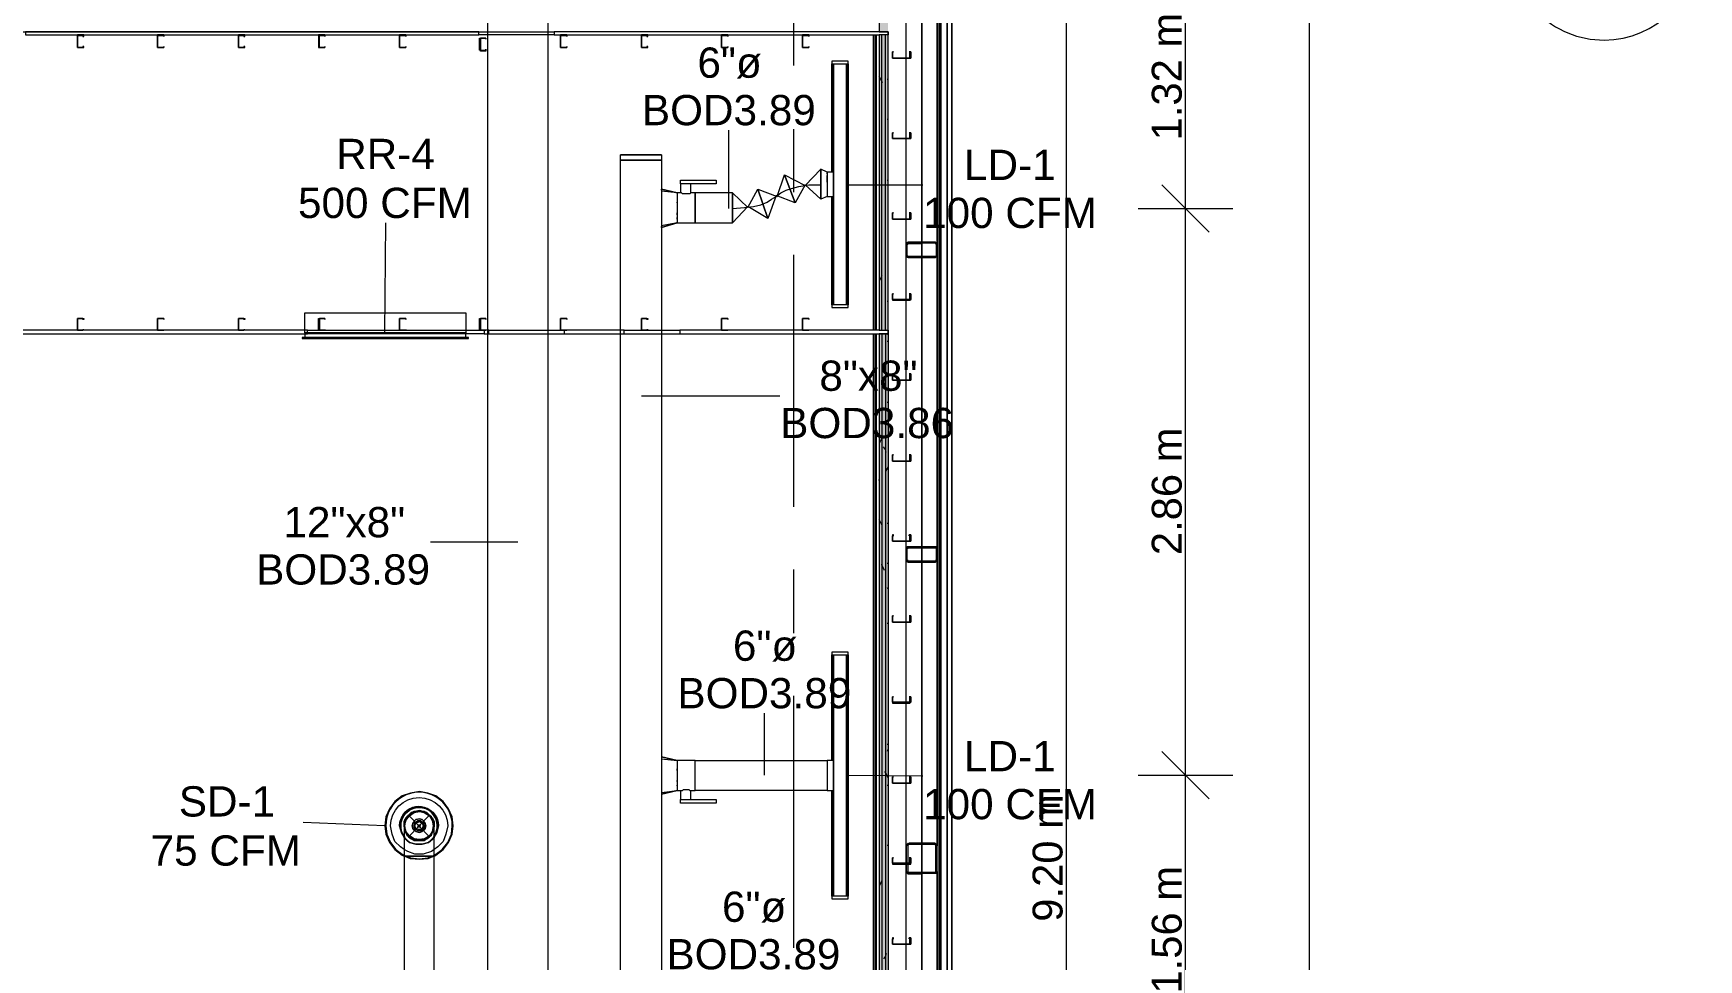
# Model space of a CAD drawing. Header units: metres. Extents: x 98 to 337, y -7 to 53.
# Drawn here: x 154.69 to 163.08, y 20.74 to 25.41 of the extents above; entities that cross this region are included whole.
import ezdxf

# ---------------------------------------------------------------- set-up
doc = ezdxf.new("R2010")
doc.units = ezdxf.units.M
doc.layers.add('HVAC - Ductos', color=5, linetype='Continuous', lineweight=0)
doc.layers.add('PDF_Text', color=7, linetype='Continuous', lineweight=0)
doc.layers.add('PDF_Geometry', color=7, linetype='Continuous', lineweight=0, true_color=0xaaaaaa)
doc.layers.add('PDF_Solid Fills', color=7, linetype='Continuous', lineweight=0, true_color=0xffffff)
doc.styles.add('PDF Helvetica', font='')
doc.styles.get('PDF Helvetica').set_extended_font_data('Helvetica')

msp = doc.modelspace()

# ---------------------------------------------------------------- hatches: boundary and pattern name
at = {"layer": 'PDF_Solid Fills', "lineweight": 0, "transparency": 33554559}
h = msp.add_hatch(color=256, dxfattribs=at)
h.paths.add_polyline_path([(158.9801, 37.1027), (158.9939, 37.1027), (158.9939, 49.3129), (158.9801, 49.3129)])
h.paths.add_polyline_path([(158.9801, 25.4148), (158.9939, 25.4148), (158.9939, 35.5724), (158.9801, 35.5724)])
h.paths.add_polyline_path([(158.9801, 23.912), (158.9939, 23.912), (158.9939, 25.401), (158.9801, 25.401)])
h.paths.add_polyline_path([(158.9939, 23.8937), (158.9801, 23.8937), (158.9801, 11.5689), (158.9939, 11.5689)])
h.paths.add_polyline_path([(158.9801, 35.5861), (158.9939, 35.5861), (158.9939, 37.089), (158.9801, 37.089)])
h = msp.add_hatch(color=256, dxfattribs=at)
h.paths.add_polyline_path([(158.9618, 37.1027), (158.9618, 49.2808), (158.9481, 49.2808), (158.9481, 37.1027)])
h.paths.add_polyline_path([(158.9618, 23.8937), (158.9481, 23.8937), (158.9481, 11.601), (158.9618, 11.601)])
h.paths.add_polyline_path([(158.9618, 25.401), (158.9481, 25.401), (158.9481, 23.912), (158.9618, 23.912)])
h.paths.add_polyline_path([(158.9618, 35.5724), (158.9481, 35.5724), (158.9481, 25.4148), (158.9618, 25.4148)])
h.paths.add_polyline_path([(158.9618, 37.089), (158.9481, 37.089), (158.9481, 35.5861), (158.9618, 35.5861)])
h = msp.add_hatch(color=256, dxfattribs=at)
h.paths.add_polyline_path([(158.9618, 37.1027), (158.9801, 37.1027), (158.9801, 49.2946), (158.9618, 49.2946)])
h.paths.add_polyline_path([(158.9618, 25.4148), (158.9801, 25.4148), (158.9801, 35.5724), (158.9618, 35.5724)])
h.paths.add_polyline_path([(158.9618, 23.912), (158.9801, 23.912), (158.9801, 25.401), (158.9618, 25.401)])
h.paths.add_polyline_path([(158.9801, 23.8937), (158.9618, 23.8937), (158.9618, 11.5827), (158.9801, 11.5827)])
h.paths.add_polyline_path([(158.9618, 35.5861), (158.9801, 35.5861), (158.9801, 37.089), (158.9618, 37.089)])
h = msp.add_hatch(color=256, dxfattribs=at)
h.paths.add_polyline_path([(159.0947, 24.2831), (159.2322, 24.2785), (159.2322, 24.2831)])
h.paths.add_polyline_path([(159.0901, 24.2877), (159.0947, 24.2831), (159.0947, 24.2877)])
h.paths.add_polyline_path([(159.2367, 24.2877), (159.2322, 24.2877), (159.2367, 24.2831)])
h.paths.add_polyline_path([(159.0855, 24.2877), (159.0901, 24.3472), (159.0947, 24.3518), (159.2322, 24.3518), (159.2367, 24.3472), (159.2367, 24.2877), (159.2413, 24.3518), (159.2367, 24.3564), (159.0901, 24.3564), (159.0855, 24.3518)])
h = msp.add_hatch(color=256, dxfattribs=at)
h.paths.add_polyline_path([(159.0947, 22.7482), (159.2322, 22.7437), (159.2322, 22.7482)])
h.paths.add_polyline_path([(159.0901, 22.7528), (159.0947, 22.7482), (159.0947, 22.7528)])
h.paths.add_polyline_path([(159.0901, 22.8124), (159.0855, 22.8124), (159.0855, 22.7528)])
h.paths.add_polyline_path([(159.0901, 22.8215), (159.2413, 22.8169), (159.2413, 22.8215)])
h.paths.add_polyline_path([(159.2413, 22.8124), (159.2367, 22.8124), (159.2367, 22.7528)])
h.paths.add_polyline_path([(159.2367, 22.7528), (159.2322, 22.7528), (159.2367, 22.7482)])
msp.add_hatch(color=256, dxfattribs=at).paths.add_polyline_path([(159.0947, 21.2225), (159.0855, 21.2225), (159.0855, 21.1859), (159.0901, 21.1859), (159.0901, 21.1767), (159.2367, 21.1813), (159.2413, 21.3233), (159.2367, 21.3279), (159.0901, 21.3279), (159.0855, 21.3188), (159.0901, 21.3142), (159.0901, 21.2271), (159.0947, 21.3233), (159.2322, 21.3233), (159.2322, 21.1813), (159.0947, 21.1813)])

# ---------------------------------------------------------------- linework, layer by layer
at = {"layer": 'HVAC - Ductos', "lineweight": 0}
for points in [[(157.2803, 28.2921), (157.2803, 19.0325), (156.978, 19.0325), (156.978, 28.2921)], [(158.7923, 25.2682), (158.7098, 25.2682), (158.7098, 25.2544), (158.7923, 25.2544)], [(158.719, 24.0403), (158.719, 25.2544), (158.719, 24.0403), (158.719, 25.2544), (158.7831, 25.2544), (158.7831, 24.0403)], [(157.6469, 20.6452), (157.6469, 24.7688), (157.8531, 24.7688), (157.8531, 20.6452)], [(158.128, 24.668), (158.128, 24.6496), (157.9493, 24.6496), (157.9493, 24.668)], [(158.2104, 24.6038), (158.2104, 24.5992), (158.2104, 24.5947), (158.2104, 24.5809), (158.2104, 24.5672), (158.2104, 24.5489), (158.2104, 24.5259), (158.2104, 24.5076), (158.2104, 24.4893), (158.2104, 24.4709), (158.2104, 24.4618), (158.2104, 24.4527), (158.2104, 24.4618), (158.2104, 24.4709), (158.2104, 24.4893), (158.2104, 24.5076), (158.2104, 24.5259), (158.2104, 24.5489), (158.2104, 24.5672), (158.2104, 24.5809), (158.2104, 24.5947), (158.2104, 24.5992)], [(157.9309, 24.5534), (157.9309, 24.558)], [(157.9309, 24.4939), (157.9309, 24.4985), (157.9309, 24.503), (157.9309, 24.4985)], [(157.9309, 24.4709), (157.9309, 24.4801)], [(158.7923, 24.0265), (158.7923, 24.0403), (158.7098, 24.0403), (158.7098, 24.0265)], [(158.7923, 22.2901), (158.7098, 22.2901), (158.7098, 22.2763), (158.7923, 22.2763)], [(158.719, 21.0622), (158.719, 22.2763), (158.719, 21.0622), (158.719, 22.2763), (158.7831, 22.2763), (158.7831, 21.0622)], [(157.9309, 21.6945), (157.9309, 21.699), (157.9309, 21.7036), (157.9309, 21.699)], [(157.9309, 21.6395), (157.9309, 21.6441)], [(157.9309, 21.6165), (157.9309, 21.6211)], [(156.5564, 21.415), (156.5564, 21.4379), (156.5656, 21.4562), (156.5793, 21.47), (156.593, 21.4837), (156.6114, 21.4882), (156.6343, 21.4928), (156.6527, 21.4882), (156.671, 21.4837), (156.6847, 21.47), (156.6985, 21.4562), (156.7076, 21.4379), (156.7076, 21.415), (156.7076, 21.4104), (156.7076, 21.415), (156.7076, 21.4379), (156.6985, 21.4562), (156.6847, 21.47), (156.671, 21.4837), (156.6527, 21.4882), (156.6343, 21.4928), (156.6114, 21.4882), (156.593, 21.4837), (156.5793, 21.47), (156.5656, 21.4562), (156.5564, 21.4379), (156.5564, 21.415), (156.5564, 21.4104)], [(156.7031, 21.3966), (156.6939, 21.3783), (156.6847, 21.3646), (156.671, 21.3508), (156.6527, 21.3462), (156.6343, 21.3416), (156.6114, 21.3462), (156.593, 21.3508), (156.5793, 21.3646), (156.5702, 21.3783), (156.561, 21.3966), (156.5564, 21.415), (156.561, 21.4333), (156.5702, 21.4516), (156.5793, 21.47), (156.593, 21.4791), (156.6114, 21.4882), (156.6343, 21.4882), (156.6527, 21.4882), (156.671, 21.4791), (156.6847, 21.47), (156.6939, 21.4516), (156.7031, 21.4333), (156.7076, 21.415)], [(156.6939, 21.4608), (156.6572, 21.4882), (156.6068, 21.4882), (156.5702, 21.4608), (156.5564, 21.415), (156.5702, 21.3692), (156.6068, 21.3416), (156.6572, 21.3416), (156.6939, 21.3692), (156.7076, 21.415)], [(156.6985, 21.3874), (156.6847, 21.3646), (156.6572, 21.3508), (156.6343, 21.3462), (156.6068, 21.3508), (156.5839, 21.3646), (156.5656, 21.3874), (156.561, 21.415), (156.5656, 21.4424), (156.5839, 21.4654), (156.6068, 21.4837), (156.6343, 21.4882), (156.6572, 21.4837), (156.6847, 21.4654), (156.6985, 21.4424), (156.7031, 21.415)], [(156.5335, 21.415), (156.5427, 21.3829), (156.5564, 21.36), (156.5427, 21.3829)], [(156.6022, 21.4333), (156.5976, 21.415), (156.6022, 21.4333), (156.616, 21.447), (156.6343, 21.4516), (156.6481, 21.447), (156.6618, 21.4333), (156.6664, 21.415), (156.6618, 21.4333), (156.6481, 21.447), (156.6343, 21.4516), (156.616, 21.447)], [(156.6618, 21.4012), (156.6664, 21.415), (156.6618, 21.3966), (156.6481, 21.3874), (156.6343, 21.3829), (156.616, 21.3874), (156.6022, 21.3966), (156.5976, 21.415), (156.6022, 21.4012), (156.616, 21.3874), (156.6343, 21.3829), (156.6481, 21.3874)], [(156.6114, 21.4287), (156.6068, 21.415), (156.6114, 21.4333), (156.6251, 21.4424), (156.6389, 21.4424), (156.6527, 21.4333), (156.6572, 21.415), (156.6527, 21.4287), (156.6389, 21.4379), (156.6251, 21.4379)], [(156.6527, 21.4012), (156.6572, 21.415), (156.6527, 21.4012), (156.6389, 21.392), (156.6251, 21.392), (156.6114, 21.4012), (156.6068, 21.415), (156.6114, 21.4012), (156.6251, 21.392), (156.6389, 21.392)], [(156.6481, 21.4012), (156.6343, 21.3966), (156.616, 21.4012), (156.6114, 21.415), (156.616, 21.4287), (156.6343, 21.4379), (156.6481, 21.4287), (156.6527, 21.415)], [(156.6297, 21.4196), (156.6251, 21.415), (156.6297, 21.4196), (156.6343, 21.4196), (156.6389, 21.415), (156.6343, 21.4196)], [(156.6343, 21.4104), (156.6389, 21.415), (156.6343, 21.4104), (156.6297, 21.4104), (156.6251, 21.415), (156.6297, 21.4104)], [(156.561, 21.3554), (156.5839, 21.3325), (156.616, 21.3233), (156.6481, 21.3233), (156.6801, 21.3325), (156.7031, 21.3554), (156.7076, 21.3646), (156.7031, 21.3554), (156.6801, 21.3325), (156.6481, 21.3233), (156.616, 21.3233), (156.5839, 21.3325), (156.561, 21.3554), (156.5564, 21.3646)], [(156.7076, 21.3554), (156.6801, 21.3325), (156.6481, 21.3233), (156.616, 21.3233), (156.5839, 21.3325), (156.5564, 21.3554), (156.5564, 21.36), (156.5564, 21.3554), (156.5839, 21.3325), (156.616, 21.3233), (156.6481, 21.3233), (156.6801, 21.3325), (156.7076, 21.3554), (156.7076, 21.36)], [(158.7923, 21.0484), (158.7923, 21.0622), (158.7098, 21.0622), (158.7098, 21.0484)]]:
    msp.add_lwpolyline(points, close=True, dxfattribs=at)
for points in [[(158.7098, 25.2544), (158.7098, 24.7092), (158.7098, 25.2544), (158.7282, 25.2544), (158.7328, 25.2544), (158.7373, 25.2544)], [(158.7236, 25.2544), (158.7282, 25.2544), (158.7328, 25.2544)], [(158.7602, 25.2544), (158.7694, 25.2544), (158.7877, 25.2544), (158.7923, 25.2544), (158.7923, 24.0403), (158.7877, 24.0403), (158.7694, 24.0403), (158.7602, 24.0403)], [(158.7648, 25.2544), (158.7694, 25.2544), (158.774, 25.2544)], [(158.7877, 24.0403), (158.7877, 25.2544)], [(157.8531, 24.7962), (157.8531, 24.7688), (157.6469, 24.7688), (157.6469, 24.7962)], [(157.6469, 24.7962), (157.8531, 24.7962), (157.6469, 24.7962)], [(158.4349, 24.5855), (158.4716, 24.6954), (158.5265, 24.5534), (158.4303, 24.5901), (158.3891, 24.4755), (158.3387, 24.6221), (158.4349, 24.5855), (158.4303, 24.5901)], [(158.719, 24.7092), (158.6869, 24.7092), (158.6548, 24.723), (158.6548, 24.5717), (158.577, 24.6451), (158.5265, 24.5534), (158.4716, 24.6954), (158.577, 24.6405), (158.577, 24.6451)], [(158.6869, 24.5855), (158.6548, 24.5717), (158.6548, 24.5763), (158.6548, 24.5947), (158.6548, 24.6176), (158.6548, 24.6451), (158.6548, 24.6771), (158.6548, 24.7), (158.6548, 24.7184), (158.6548, 24.723), (158.577, 24.6405)], [(158.6548, 24.5717), (158.6548, 24.5763), (158.6548, 24.5947), (158.6548, 24.6176), (158.6548, 24.6451), (158.6548, 24.6771), (158.6548, 24.7), (158.6548, 24.7184), (158.6548, 24.723)], [(158.6869, 24.7092), (158.6869, 24.7046), (158.6869, 24.6909), (158.6869, 24.6725), (158.6869, 24.6451), (158.6869, 24.6221), (158.6869, 24.6038), (158.6869, 24.5901)], [(158.6869, 24.5947), (158.6869, 24.5855), (158.719, 24.5855), (158.719, 24.5947), (158.719, 24.6038), (158.719, 24.6176), (158.719, 24.6313), (158.719, 24.6451), (158.719, 24.6634), (158.719, 24.6771), (158.719, 24.6909), (158.719, 24.7), (158.719, 24.7046)], [(158.6869, 24.7), (158.6869, 24.7046)], [(158.6869, 24.6588), (158.6869, 24.6634), (158.6869, 24.6771), (158.6869, 24.6909)], [(157.8531, 24.6176), (157.8531, 24.6221), (157.9309, 24.6038), (157.9309, 24.5992), (157.9309, 24.5947), (157.9309, 24.5809), (157.9309, 24.5672), (157.9309, 24.5489), (157.9309, 24.5259), (157.9309, 24.5076), (157.9309, 24.4893), (157.9309, 24.4709), (157.9309, 24.4618), (157.9309, 24.4572), (157.9309, 24.4527), (158.0226, 24.4527), (158.0226, 24.4618), (158.0226, 24.4709), (158.0226, 24.4893), (158.0226, 24.5076), (158.0226, 24.5259), (158.0226, 24.5489), (158.0226, 24.5672), (158.0226, 24.5809), (158.0226, 24.5947), (158.0226, 24.5992), (158.0226, 24.6038), (157.9997, 24.6038), (157.9997, 24.6496), (157.9951, 24.6496), (157.9905, 24.6496), (157.9813, 24.6496), (157.9767, 24.6496), (157.9675, 24.6496), (157.963, 24.6496), (157.9584, 24.6496), (157.9539, 24.6496)], [(157.9493, 24.6496), (157.9493, 24.6038), (157.9309, 24.6038), (157.8531, 24.613)], [(157.9309, 24.6038), (157.8531, 24.6221), (157.8531, 24.6176), (157.8531, 24.613), (157.8531, 24.6038)], [(157.8531, 24.5992), (157.8531, 24.5809), (157.8531, 24.5763), (157.8531, 24.5717), (157.8531, 24.5626), (157.8531, 24.5489), (157.8531, 24.5443)], [(157.9997, 24.6038), (157.9951, 24.5992), (157.9905, 24.5992), (157.9813, 24.5992), (157.9721, 24.5992), (157.963, 24.5992), (157.9584, 24.5992), (157.9539, 24.6038), (157.9493, 24.6038)], [(158.2883, 24.5305), (158.3387, 24.6221), (158.3891, 24.4755), (158.2883, 24.5351), (158.2883, 24.5305), (158.2104, 24.6038), (158.0226, 24.6038), (158.0226, 24.5992), (158.0226, 24.5947), (158.0226, 24.5809), (158.0226, 24.5672), (158.0226, 24.5489), (158.0226, 24.5259), (158.0226, 24.5076), (158.0226, 24.4893), (158.0226, 24.4709), (158.0226, 24.4618), (158.0226, 24.4527), (158.2104, 24.4527), (158.2104, 24.6038), (158.2104, 24.4527), (158.2883, 24.5351)], [(158.2104, 24.5259), (158.27, 24.5305), (158.3158, 24.5351), (158.3525, 24.5443), (158.3845, 24.558), (158.4075, 24.5717), (158.4303, 24.5855), (158.4533, 24.6038), (158.4807, 24.6176), (158.5082, 24.6267), (158.5449, 24.6359), (158.5953, 24.6451), (158.6548, 24.6451)], [(158.7373, 24.0403), (158.7328, 24.0403), (158.7282, 24.0403), (158.7098, 24.0403), (158.7098, 24.5855), (158.7098, 24.0403)], [(157.8531, 24.5397), (157.8531, 24.5167), (157.8531, 24.5122), (157.8531, 24.5076), (157.8531, 24.4939), (157.8531, 24.4847), (157.8531, 24.4801), (157.8531, 24.4663)], [(157.8531, 24.4755), (157.8531, 24.4709), (157.8531, 24.4572)], [(157.9309, 24.4527), (157.9309, 24.4572), (157.9309, 24.4527), (157.8531, 24.4389)], [(157.8531, 24.4527), (157.8531, 24.4435), (157.8531, 24.4389), (157.8531, 24.4343), (157.8531, 24.4297), (157.8531, 24.4343)], [(157.8531, 24.4297), (157.9309, 24.4527), (157.8531, 24.4297)], [(156.8817, 23.8753), (156.8679, 23.8753), (156.8679, 23.8983), (156.057, 23.8983), (156.057, 23.999), (156.8679, 23.999), (156.8679, 23.8983), (156.057, 23.8983), (156.057, 23.8753), (156.0432, 23.8753), (156.0432, 23.8707), (156.8817, 23.8707), (156.8817, 23.8753), (156.0432, 23.8753)], [(158.7328, 24.0403), (158.7282, 24.0403), (158.7236, 24.0403)], [(158.774, 24.0403), (158.7694, 24.0403), (158.7648, 24.0403)], [(158.7098, 22.2763), (158.7098, 21.7449), (158.7098, 22.2763), (158.7282, 22.2763), (158.7328, 22.2763), (158.7373, 22.2763)], [(158.7236, 22.2763), (158.7282, 22.2763), (158.7328, 22.2763)], [(158.7602, 22.2763), (158.7694, 22.2763), (158.7877, 22.2763), (158.7923, 22.2763), (158.7923, 21.0622), (158.7877, 21.0622), (158.7694, 21.0622), (158.7602, 21.0622)], [(158.7648, 22.2763), (158.7694, 22.2763), (158.774, 22.2763)], [(158.7877, 21.0622), (158.7877, 22.2763)], [(157.8531, 21.7631), (157.8531, 21.7586), (157.8531, 21.754), (157.8531, 21.7449)], [(157.8531, 21.7631), (157.9309, 21.7449), (157.8531, 21.7631)], [(157.8531, 21.754), (157.9309, 21.7449), (157.9309, 21.7403), (157.9309, 21.7357), (157.9309, 21.7219), (157.9309, 21.7082), (157.9309, 21.6899), (157.9309, 21.6715), (157.9309, 21.6486), (157.9309, 21.6303), (157.9309, 21.6165), (157.9309, 21.6028), (157.9309, 21.5982), (157.9309, 21.5937), (157.9493, 21.5937), (157.9493, 21.5478), (158.128, 21.5478), (158.128, 21.5295), (157.9493, 21.5295), (157.9493, 21.5478)], [(157.8531, 21.7403), (157.8531, 21.7219), (157.8531, 21.7173), (157.8531, 21.7128), (157.8531, 21.7036), (157.8531, 21.6899), (157.8531, 21.6853), (157.8531, 21.6807), (157.8531, 21.6578), (157.8531, 21.6532), (157.8531, 21.6486), (157.8531, 21.6349), (157.8531, 21.6257), (157.8531, 21.6211)], [(157.9539, 21.5478), (157.9584, 21.5478), (157.963, 21.5478), (157.9675, 21.5478), (157.9767, 21.5478), (157.9813, 21.5478), (157.9905, 21.5478), (157.9951, 21.5478), (157.9997, 21.5478), (157.9997, 21.5937), (158.0226, 21.5937), (158.0226, 21.6028), (158.0226, 21.6165), (158.0226, 21.6303), (158.0226, 21.6486), (158.0226, 21.6715), (158.0226, 21.6899), (158.0226, 21.7082), (158.0226, 21.7219), (158.0226, 21.7357), (158.0226, 21.7449), (158.6869, 21.7449), (158.6869, 21.7403), (158.6869, 21.7357), (158.6869, 21.7219), (158.6869, 21.7082), (158.6869, 21.6899), (158.6869, 21.6715), (158.6869, 21.6486), (158.6869, 21.6303), (158.6869, 21.6165), (158.6869, 21.6028), (158.6869, 21.5982), (158.6869, 21.5937), (158.719, 21.5937), (158.719, 21.5982), (158.719, 21.6028), (158.719, 21.6165), (158.719, 21.6303), (158.719, 21.6486), (158.719, 21.6715), (158.719, 21.6899), (158.719, 21.7082), (158.719, 21.7219), (158.719, 21.7357), (158.719, 21.7403), (158.719, 21.7449), (158.6869, 21.7449), (158.6869, 21.7357), (158.6869, 21.7219), (158.6869, 21.7082), (158.6869, 21.6899), (158.6869, 21.6715), (158.6869, 21.6486), (158.6869, 21.6303), (158.6869, 21.6165), (158.6869, 21.6028), (158.6869, 21.5937), (158.0226, 21.5937), (158.0226, 21.6028), (158.0226, 21.6165), (158.0226, 21.6303), (158.0226, 21.6486), (158.0226, 21.6715), (158.0226, 21.6899), (158.0226, 21.7082), (158.0226, 21.7219), (158.0226, 21.7357), (158.0226, 21.7449), (157.9309, 21.7449)], [(156.7076, 19.8526), (156.7076, 21.2638), (156.7168, 21.2684), (156.7535, 21.2958), (156.7809, 21.3325), (156.7993, 21.3737), (156.8039, 21.415), (156.7993, 21.4608), (156.7809, 21.502), (156.7535, 21.5387), (156.7168, 21.5662), (156.6755, 21.5799), (156.6343, 21.5891), (156.5884, 21.5799), (156.5473, 21.5662), (156.5106, 21.5387), (156.4831, 21.502), (156.4648, 21.4608), (156.4602, 21.415), (156.4648, 21.3737), (156.4831, 21.3325), (156.5106, 21.2958), (156.5473, 21.2684), (156.5564, 21.2638), (156.5564, 19.8526)], [(157.8531, 21.6165), (157.8531, 21.5982)], [(157.8531, 21.5937), (157.8531, 21.5845), (157.8531, 21.5799), (157.8531, 21.5753), (157.9309, 21.5937), (157.8531, 21.5753)], [(157.8531, 21.5845), (157.9309, 21.5937)], [(157.9493, 21.5937), (157.9539, 21.5937), (157.9584, 21.5937), (157.963, 21.5982), (157.9721, 21.5982), (157.9813, 21.5982), (157.9905, 21.5982), (157.9951, 21.5937), (157.9997, 21.5937)], [(158.7373, 21.0622), (158.7328, 21.0622), (158.7282, 21.0622), (158.7098, 21.0622), (158.7098, 21.5937), (158.7098, 21.0622)], [(156.5656, 21.447), (156.5793, 21.47), (156.6022, 21.4837)], [(156.5793, 21.47), (156.6847, 21.36)], [(156.6847, 21.47), (156.5793, 21.36)], [(156.6022, 21.4837), (156.6022, 21.4882), (156.6068, 21.4882)], [(156.6068, 21.4837), (156.6343, 21.4882), (156.6572, 21.4837)], [(156.6572, 21.4882), (156.6618, 21.4882), (156.6664, 21.4837)], [(156.6618, 21.4837), (156.6847, 21.47), (156.6985, 21.447)], [(156.5656, 21.392), (156.5564, 21.415), (156.5656, 21.4424)], [(156.5564, 21.415), (156.5564, 21.4104), (156.5564, 21.392), (156.5564, 21.36), (156.5564, 21.3233), (156.5564, 21.2821), (156.5564, 21.2638), (156.5656, 21.2638), (156.5793, 21.2638), (156.593, 21.2638), (156.6114, 21.2638), (156.6343, 21.2638), (156.6527, 21.2638), (156.671, 21.2638), (156.6847, 21.2638), (156.6985, 21.2638), (156.7076, 21.2638), (156.7076, 21.305), (156.7076, 21.3462), (156.7076, 21.3783), (156.7076, 21.4012), (156.7076, 21.415)], [(156.5564, 21.4104), (156.5564, 21.3966), (156.5656, 21.3783), (156.5793, 21.36), (156.593, 21.3508), (156.6114, 21.3416), (156.6343, 21.3416), (156.6068, 21.3462), (156.6022, 21.3462)], [(156.561, 21.4424), (156.561, 21.447), (156.5656, 21.447)], [(156.5656, 21.3829), (156.561, 21.3874), (156.561, 21.392)], [(156.6022, 21.3508), (156.5793, 21.3646), (156.5656, 21.3874)], [(156.6664, 21.3462), (156.6618, 21.3462), (156.6572, 21.3462), (156.6343, 21.3416), (156.6527, 21.3416), (156.671, 21.3508), (156.6847, 21.36), (156.6985, 21.3783), (156.7076, 21.3966), (156.7076, 21.4104)], [(156.7031, 21.4424), (156.7076, 21.415), (156.7031, 21.392), (156.7031, 21.3874), (156.6985, 21.3829), (156.6847, 21.3646), (156.6618, 21.3508)], [(156.6985, 21.447), (156.7031, 21.447), (156.7031, 21.4424)], [(156.7076, 21.2958), (156.6939, 21.2867), (156.6527, 21.2729), (156.6114, 21.2729), (156.5748, 21.2867), (156.5564, 21.2958)], [(156.5564, 21.2684), (156.5884, 21.2546), (156.6343, 21.25), (156.6755, 21.2546), (156.7076, 21.2684)], [(156.7076, 21.2638), (156.6755, 21.25), (156.6343, 21.2454), (156.5884, 21.25), (156.5564, 21.2638)], [(156.7076, 21.2638), (156.6985, 21.2638), (156.6847, 21.2638), (156.671, 21.2638), (156.6527, 21.2638), (156.6343, 21.2638), (156.6114, 21.2638), (156.593, 21.2638), (156.5793, 21.2638), (156.5656, 21.2638), (156.5564, 21.2638)], [(158.7328, 21.0622), (158.7282, 21.0622), (158.7236, 21.0622)], [(158.774, 21.0622), (158.7694, 21.0622), (158.7648, 21.0622)]]:
    msp.add_lwpolyline(points, dxfattribs=at)
for points in [[(156.7076, 21.2684), (156.7168, 21.2729), (156.7489, 21.2958), (156.7763, 21.3325), (156.7947, 21.3737), (156.7993, 21.415, 1.013803), (156.4648, 21.415), (156.4694, 21.3737), (156.4877, 21.3325), (156.5152, 21.2958), (156.5473, 21.2729), (156.5564, 21.2684)], [(156.5564, 21.2958), (156.5381, 21.3096), (156.5106, 21.3371), (156.4968, 21.3737), (156.4877, 21.415, -0.994179), (156.7763, 21.415), (156.7672, 21.3737), (156.7535, 21.3371), (156.7259, 21.3096), (156.7076, 21.2958)]]:
    msp.add_lwpolyline(points, format="xyb", dxfattribs=at)
for points in [[(156.7305, 21.415), (156.7213, 21.3829), (156.7076, 21.36, 1.39016), (156.5335, 21.415, -0.990103)], [(156.5381, 21.415), (156.5427, 21.3829), (156.5564, 21.3646, -1.352455), (156.7259, 21.415), (156.7213, 21.3829), (156.7076, 21.3646, 1.353027)]]:
    msp.add_lwpolyline(points, format="xyb", close=True, dxfattribs=at)
at = {"layer": 'PDF_Geometry', "color": 7, "lineweight": 0}
for points in [[(159.8919, 11.8163), (159.8919, 16.6546), (159.8919, 25.85), (159.8919, 35.0455), (159.8919, 44.241), (159.8919, 49.0793)], [(161.1155, 11.8163), (161.1155, 49.0793)], [(160.4921, 11.8163), (160.4921, 13.0762), (160.4921, 14.2446), (160.4921, 16.1323), (160.4921, 16.6546), (160.4921, 18.2032), (160.4921, 19.3945), (160.4921, 20.1137), (160.4921, 21.6715), (160.4921, 24.5259), (160.4921, 25.85)], [(158.1921, 24.5259), (158.1921, 24.92)], [(158.7923, 24.6451), (159.168, 24.6451)], [(160.373, 24.6451), (160.4921, 24.5259), (160.6112, 24.4068)], [(160.2539, 24.5259), (160.4921, 24.5259), (160.7303, 24.5259)], [(156.4602, 23.8983), (156.4648, 24.4527)], [(156.0662, 23.8707), (156.8588, 23.8707)], [(157.7523, 23.5821), (158.4487, 23.5821)], [(157.1291, 22.8445), (156.6893, 22.8445)], [(158.3708, 21.6715), (158.3708, 21.9831)], [(160.373, 21.7907), (160.4921, 21.6715), (160.6112, 21.5524)], [(158.7923, 21.6715), (159.168, 21.6669)], [(160.2539, 21.6715), (160.4921, 21.6715), (160.7303, 21.6715)], [(156.4602, 21.415), (156.0478, 21.4333)]]:
    msp.add_lwpolyline(points, dxfattribs=at)
at = {"layer": 'PDF_Geometry', "lineweight": 0}
for points in [[(145.6291, 35.5724), (158.9481, 35.5724), (158.9481, 25.4148), (157.3124, 25.4148), (157.3124, 25.401), (158.9481, 25.401), (158.9481, 23.912), (157.9447, 23.912), (157.9447, 23.8937), (158.9481, 23.8937), (158.9481, 11.6009), (105.9562, 11.6009)], [(159.0855, 24.0678), (159.0855, 24.4709), (159.0855, 24.8787), (159.0855, 25.2819), (159.0855, 25.6897), (159.0855, 26.0929), (159.0855, 26.5006), (159.0855, 26.9038)], [(158.5174, 26.5144), (158.5174, 25.2453)], [(159.3146, 25.85), (159.3146, 24.3152), (159.3146, 25.85)], [(159.2413, 24.3472), (159.2413, 25.7767), (159.2413, 24.3152), (159.2413, 22.7849), (159.2413, 21.3142), (159.2413, 22.7528)], [(154.3206, 25.4148), (154.6504, 25.4148), (156.9321, 25.4148), (157.3124, 25.4148), (157.3124, 25.401), (156.9321, 25.401), (156.9321, 25.4148)], [(158.9481, 23.912), (158.9618, 23.912), (158.9801, 23.912), (158.9939, 23.912), (158.9939, 23.8937), (158.9939, 23.912), (158.9939, 25.401), (158.9939, 25.4148), (158.9801, 25.4148), (158.9618, 25.4148), (158.9481, 25.4148), (157.3124, 25.4148)], [(158.9481, 25.4148), (158.9939, 25.4148), (158.9939, 25.401), (158.9801, 25.401), (158.9618, 25.401), (158.9481, 25.401)], [(158.9618, 23.912), (158.9618, 25.401)], [(158.9801, 23.912), (158.9801, 25.401)], [(158.5174, 24.9245), (158.5174, 24.6084)], [(159.1634, 24.2785), (159.0947, 24.2785), (159.0901, 24.2785), (159.0901, 24.2831), (159.0855, 24.2877), (159.0855, 24.3427), (159.0901, 24.3472)], [(159.1634, 24.3472), (159.0947, 24.3472), (159.0901, 24.3472), (159.0901, 24.3427)], [(159.3146, 24.2785), (159.3146, 24.3564)], [(158.5174, 24.2923), (158.5174, 23.0231)], [(159.2413, 22.8124), (159.2413, 24.2877)], [(159.0855, 24.0678), (159.1039, 24.0678), (159.1039, 24.0953), (159.0993, 24.0953), (159.1084, 24.0953), (159.1084, 24.0678), (159.1039, 24.0632), (159.0855, 24.0632)], [(159.0855, 22.038), (159.0855, 22.4413), (159.0855, 22.8491), (159.0855, 23.2522), (159.0855, 23.66), (159.0855, 24.0632)], [(154.4168, 23.8937), (156.0708, 23.8937), (156.0708, 23.912), (156.9596, 23.912), (156.9596, 23.8937), (156.9825, 23.8937), (157.3628, 23.8937)], [(156.9825, 23.8937), (156.9825, 23.912), (157.3491, 23.912)], [(157.3628, 23.912), (157.3628, 23.8937), (157.6652, 23.8937), (157.9447, 23.8937)], [(157.6652, 23.8937), (157.6652, 23.912), (157.9447, 23.912), (157.9447, 23.8937), (158.9481, 23.8937), (158.9618, 23.8937), (158.9801, 23.8937), (158.9939, 23.8937), (158.9481, 23.8937)], [(158.9618, 23.8937), (158.9618, 11.6009), (158.9618, 11.5826), (105.9562, 11.5826)], [(156.9596, 23.8937), (156.0708, 23.8937)], [(158.9939, 23.8937), (158.9939, 11.6009), (158.9939, 11.5689), (158.9939, 11.5506), (158.6686, 11.5506), (158.2654, 11.5506), (157.8577, 11.5506), (157.4544, 11.5506)], [(158.9801, 23.8937), (158.9801, 11.6009), (158.9801, 11.5826), (158.9801, 11.5735), (158.9801, 11.5689), (158.6686, 11.5689), (158.2654, 11.5689), (157.8577, 11.5689), (157.4544, 11.5689)], [(159.1634, 22.7437), (159.0947, 22.7437), (159.0901, 22.7437), (159.0901, 22.7482), (159.0855, 22.7528), (159.0855, 22.8124)], [(159.1634, 22.8169), (159.0947, 22.8169), (159.0947, 22.8124), (159.0901, 22.8124), (159.0901, 22.8169)], [(159.3146, 22.7437), (159.3146, 22.8215)], [(159.2276, 22.7437), (159.2322, 22.7482)], [(159.2367, 22.7528), (159.2413, 22.7574)], [(158.5174, 22.707), (158.5174, 22.3863)], [(158.5174, 22.0702), (158.5174, 20.801)], [(159.0855, 22.038), (159.1039, 22.038), (159.1039, 22.0656), (159.0993, 22.0656), (159.1084, 22.0656), (159.1084, 22.038), (159.1039, 22.038), (159.1039, 22.0335), (159.0855, 22.0335)], [(159.0855, 19.1974), (159.0855, 19.6006), (159.0855, 20.0084), (159.0855, 20.4116), (159.0855, 20.8194), (159.0855, 21.2225), (159.0855, 21.6303), (159.0855, 22.0335)], [(159.0855, 21.2225), (159.0855, 21.1859), (159.0901, 21.1767), (159.0993, 21.1767), (159.2276, 21.1767), (159.2367, 21.1767), (159.2413, 21.1859), (159.2413, 21.3142), (159.2367, 21.3233), (159.2276, 21.3279), (159.0993, 21.3279), (159.0901, 21.3233), (159.0855, 21.3142), (159.0855, 21.2271)], [(159.0855, 21.2271), (159.0855, 21.3188), (159.0901, 21.3233), (159.0947, 21.3279)], [(159.0947, 21.2271), (159.0947, 21.3142), (159.0947, 21.3188), (159.0993, 21.3233), (159.2276, 21.3233), (159.2322, 21.3188), (159.2322, 21.3142), (159.2322, 21.1859), (159.2322, 21.1813), (159.2276, 21.1813), (159.0993, 21.1813), (159.0947, 21.1813), (159.0947, 21.1859), (159.0947, 21.2225)], [(159.1634, 21.1721), (159.0947, 21.1721), (159.0901, 21.1767), (159.0855, 21.1813), (159.0855, 21.2225)], [(159.0947, 21.2271), (159.1039, 21.2271), (159.1039, 21.2546), (159.0993, 21.2546), (159.1084, 21.2546), (159.1084, 21.2271), (159.1039, 21.2225), (159.0947, 21.2225)], [(159.2322, 21.2409), (159.2413, 21.25)], [(159.3146, 21.2133), (159.3146, 21.2913)], [(159.168, 21.1767), (159.1726, 21.1813)], [(159.2413, 19.7472), (159.2413, 21.1859), (159.2413, 19.7198), (159.2413, 18.1848), (159.2413, 16.7279), (159.2413, 18.1574)]]:
    msp.add_lwpolyline(points, dxfattribs=at)
msp.add_lwpolyline([(162.5996, 26.3265, 0.418412), (162.1233, 25.85, 0.414806), (162.5996, 25.3736, 0.411086), (163.0759, 25.85, 0.414701)], format="xyb", close=True, dxfattribs=at)
for points in [[(159.2504, 25.85), (159.2504, 24.3152)], [(159.2596, 25.85), (159.2596, 24.3152)], [(159.2917, 25.85), (159.2917, 24.3152)], [(159.1634, 24.3564), (159.1634, 25.7676)], [(156.9321, 25.4148), (154.6504, 25.4148), (154.6504, 25.401), (156.9321, 25.401)], [(154.9436, 25.401), (154.9116, 25.401), (154.9116, 25.3964), (154.9116, 25.3369), (154.9436, 25.3369), (154.9436, 25.3414), (154.939, 25.3414), (154.939, 25.3369), (154.9116, 25.3369), (154.9116, 25.3964), (154.939, 25.3964), (154.939, 25.3919), (154.9436, 25.3919)], [(155.3468, 25.401), (155.3194, 25.401), (155.3148, 25.401), (155.3148, 25.3964), (155.3148, 25.3369), (155.3194, 25.3369), (155.3468, 25.3369), (155.3468, 25.3414), (155.3468, 25.3369), (155.3194, 25.3369), (155.3148, 25.3369), (155.3148, 25.3964), (155.3194, 25.3964), (155.3468, 25.3964), (155.3468, 25.3919)], [(155.7546, 25.401), (155.7226, 25.401), (155.7226, 25.3964), (155.7226, 25.3369), (155.7546, 25.3369), (155.7546, 25.3414), (155.7501, 25.3414), (155.7501, 25.3369), (155.7226, 25.3369), (155.7226, 25.3964), (155.7501, 25.3964), (155.7501, 25.3919), (155.7546, 25.3919)], [(156.1578, 25.401), (156.1303, 25.401), (156.1257, 25.401), (156.1257, 25.3964), (156.1257, 25.3369), (156.1303, 25.3369), (156.1578, 25.3369), (156.1578, 25.3414), (156.1578, 25.3369), (156.1303, 25.3369), (156.1303, 25.3964), (156.1578, 25.3964), (156.1578, 25.3919)], [(156.5656, 25.401), (156.5335, 25.401), (156.5335, 25.3964), (156.5335, 25.3369), (156.5656, 25.3369), (156.5656, 25.3414), (156.5656, 25.3369), (156.5335, 25.3369), (156.5335, 25.3964), (156.5656, 25.3964), (156.5656, 25.3919)], [(156.9413, 25.3827), (156.9413, 25.3232), (156.9688, 25.3232), (156.9688, 25.3277), (156.9688, 25.3186), (156.9413, 25.3186), (156.9413, 25.3232), (156.9367, 25.3232), (156.9367, 25.3827), (156.9413, 25.3827), (156.9688, 25.3827)], [(156.9688, 25.3781), (156.9688, 25.3827)], [(157.3765, 25.401), (157.3491, 25.401), (157.3445, 25.401), (157.3445, 25.3964), (157.3445, 25.3369), (157.3491, 25.3369), (157.3765, 25.3369), (157.3765, 25.3414), (157.3765, 25.3369), (157.3491, 25.3369), (157.3445, 25.3369), (157.3445, 25.3964), (157.3491, 25.3964), (157.3765, 25.3964), (157.3765, 25.3919)], [(157.7843, 25.401), (157.7523, 25.401), (157.7523, 25.3964), (157.7523, 25.3369), (157.7843, 25.3369), (157.7843, 25.3414), (157.7797, 25.3414), (157.7797, 25.3369), (157.7523, 25.3369), (157.7523, 25.3964), (157.7797, 25.3964), (157.7797, 25.3919), (157.7843, 25.3919)], [(158.1875, 25.401), (158.16, 25.401), (158.1554, 25.401), (158.1554, 25.3964), (158.1554, 25.3369), (158.16, 25.3369), (158.1875, 25.3369), (158.1875, 25.3414), (158.1875, 25.3369), (158.16, 25.3369), (158.1554, 25.3369), (158.1554, 25.3964), (158.16, 25.3964), (158.1875, 25.3964), (158.1875, 25.3919)], [(158.5953, 25.401), (158.5632, 25.401), (158.5632, 25.3964), (158.5632, 25.3369), (158.5953, 25.3369), (158.5953, 25.3414), (158.5953, 25.3369), (158.5632, 25.3369), (158.5632, 25.3964), (158.5953, 25.3964), (158.5953, 25.3919)], [(158.9206, 25.401), (158.9206, 23.912)], [(158.9206, 25.401), (158.9206, 23.912)], [(158.9297, 25.401), (158.9297, 23.912)], [(158.9297, 25.401), (158.9297, 23.912), (158.9297, 25.401), (158.9297, 23.912), (158.9297, 25.401), (158.9343, 23.912), (158.9297, 25.401), (158.9343, 23.912), (158.9343, 25.401), (158.9343, 23.912)], [(159.0168, 25.314), (159.0168, 25.2865), (159.0168, 25.2819), (159.1039, 25.2819), (159.1084, 25.2819), (159.1084, 25.2865), (159.1084, 25.314), (159.0993, 25.314), (159.1039, 25.314), (159.1039, 25.2865), (159.1039, 25.2819), (159.0168, 25.2819), (159.0168, 25.2865), (159.0168, 25.314), (159.0214, 25.314)], [(159.1039, 25.2819), (159.1039, 25.2865), (159.1039, 25.314), (159.0993, 25.314), (159.1084, 25.314), (159.1084, 25.2865), (159.1084, 25.2819), (159.1039, 25.2819), (159.0855, 25.2819)], [(159.0168, 24.9062), (159.0168, 24.8787), (159.1039, 24.8787), (159.1084, 24.8787), (159.1084, 24.9062), (159.0993, 24.9062), (159.1039, 24.9062), (159.1039, 24.8787), (159.0168, 24.8787), (159.0168, 24.9062), (159.0214, 24.9062)], [(159.1039, 24.8787), (159.1039, 24.9062), (159.0993, 24.9062), (159.1084, 24.9062), (159.1084, 24.8787), (159.1039, 24.8787), (159.0855, 24.8787)], [(159.0168, 24.503), (159.0168, 24.4709), (159.1039, 24.4709), (159.1084, 24.4709), (159.1084, 24.503), (159.0993, 24.503), (159.1039, 24.503), (159.1039, 24.4709), (159.0168, 24.4709), (159.0168, 24.503), (159.0214, 24.503)], [(159.1039, 24.4709), (159.1039, 24.503), (159.0993, 24.503), (159.1084, 24.503), (159.1084, 24.4709), (159.1039, 24.4709), (159.0855, 24.4709)], [(159.2322, 24.2785), (159.2367, 24.2831), (159.2413, 24.2877), (159.2413, 24.3472), (159.2367, 24.3518), (159.2322, 24.3564), (159.0947, 24.3564), (159.0901, 24.3518), (159.0855, 24.3472), (159.0855, 24.2877), (159.0901, 24.2831), (159.0947, 24.2785)], [(159.2367, 24.3472), (159.2367, 24.2877), (159.2322, 24.2831), (159.0947, 24.2831), (159.0901, 24.2877), (159.0901, 24.3472), (159.0947, 24.3472), (159.0947, 24.3518), (159.2322, 24.3518), (159.2322, 24.3472)], [(159.1634, 24.3152), (159.1634, 24.3518)], [(159.1634, 24.2831), (159.1634, 24.3152)], [(159.1634, 22.8215), (159.1634, 24.2785)], [(159.2504, 24.3152), (159.2504, 22.7849)], [(159.2596, 24.3152), (159.2596, 22.7849)], [(159.2917, 24.3152), (159.2917, 22.7849)], [(159.3146, 21.25), (159.3146, 22.7849), (159.3146, 24.3152), (159.3146, 22.7849), (159.3146, 21.25), (159.3146, 19.7198)], [(159.0168, 24.0953), (159.0168, 24.0678), (159.0168, 24.0632), (159.1039, 24.0632), (159.1084, 24.0678), (159.1084, 24.0953), (159.0993, 24.0953), (159.1039, 24.0953), (159.1039, 24.0678), (159.0168, 24.0678), (159.0168, 24.0953), (159.0214, 24.0953)], [(156.0708, 23.912), (154.4168, 23.912), (154.4168, 23.8937), (156.0708, 23.8937)], [(154.9116, 23.912), (154.9116, 23.9715), (154.9436, 23.9715), (154.9436, 23.9669), (154.939, 23.9669), (154.939, 23.9715), (154.9116, 23.9715), (154.9116, 23.912), (154.939, 23.912), (154.939, 23.9165), (154.9436, 23.9165), (154.9436, 23.912)], [(155.3194, 23.912), (155.3148, 23.912), (155.3148, 23.9715), (155.3194, 23.9715), (155.3468, 23.9715), (155.3468, 23.9669), (155.3468, 23.9715), (155.3194, 23.9715), (155.3148, 23.9715), (155.3148, 23.912), (155.3194, 23.912), (155.3468, 23.912)], [(155.3468, 23.9165), (155.3468, 23.912)], [(155.7226, 23.912), (155.7226, 23.9715), (155.7546, 23.9715), (155.7546, 23.9669), (155.7501, 23.9669), (155.7501, 23.9715), (155.7226, 23.9715), (155.7226, 23.912), (155.7501, 23.912), (155.7501, 23.9165), (155.7546, 23.9165), (155.7546, 23.912)], [(156.1303, 23.912), (156.1257, 23.912), (156.1257, 23.9715), (156.1303, 23.9715), (156.1578, 23.9715), (156.1578, 23.9669), (156.1578, 23.9715), (156.1303, 23.9715), (156.1303, 23.912), (156.1578, 23.912)], [(156.1578, 23.9165), (156.1578, 23.912)], [(156.5335, 23.912), (156.5335, 23.9715), (156.5656, 23.9715), (156.5656, 23.9669), (156.5656, 23.9715), (156.5335, 23.9715), (156.5335, 23.912), (156.5656, 23.912)], [(156.5656, 23.9165), (156.5656, 23.912)], [(156.9413, 23.912), (156.9367, 23.912), (156.9367, 23.9715), (156.9413, 23.9715), (156.9688, 23.9715), (156.9688, 23.9669), (156.9688, 23.9715), (156.9413, 23.9715), (156.9413, 23.912), (156.9688, 23.912)], [(156.9825, 23.912), (156.9596, 23.912), (156.9596, 23.8937), (156.9825, 23.8937)], [(156.9688, 23.9165), (156.9688, 23.912)], [(157.3491, 23.912), (157.3445, 23.912), (157.3445, 23.9715), (157.3491, 23.9715), (157.3765, 23.9715), (157.3765, 23.9669), (157.3765, 23.9715), (157.3491, 23.9715), (157.3445, 23.9715), (157.3445, 23.912), (157.3491, 23.912), (157.3765, 23.912)], [(157.6652, 23.912), (157.3628, 23.912), (157.3628, 23.8937), (157.6652, 23.8937)], [(157.3765, 23.9165), (157.3765, 23.912)], [(157.7523, 23.912), (157.7523, 23.9715), (157.7843, 23.9715), (157.7843, 23.9669), (157.7797, 23.9669), (157.7797, 23.9715), (157.7523, 23.9715), (157.7523, 23.912), (157.7797, 23.912), (157.7797, 23.9165), (157.7843, 23.9165), (157.7843, 23.912)], [(158.16, 23.912), (158.1554, 23.912), (158.1554, 23.9715), (158.16, 23.9715), (158.1875, 23.9715), (158.1875, 23.9669), (158.1875, 23.9715), (158.16, 23.9715), (158.1554, 23.9715), (158.1554, 23.912), (158.16, 23.912), (158.1875, 23.912)], [(158.1875, 23.9165), (158.1875, 23.912)], [(158.5632, 23.912), (158.5632, 23.9715), (158.5953, 23.9715), (158.5953, 23.9669), (158.5953, 23.9715), (158.5632, 23.9715), (158.5632, 23.912), (158.5953, 23.912)], [(158.5953, 23.9165), (158.5953, 23.912)], [(158.9206, 23.8937), (158.9206, 16.7554)], [(158.9206, 23.8937), (158.9206, 16.7554)], [(158.9343, 16.7554), (158.9343, 23.8937), (158.9343, 16.7554), (158.9343, 23.8937), (158.9343, 16.7554), (158.9343, 23.8937), (158.9343, 16.7554), (158.9297, 23.8937), (158.9297, 16.7554), (158.9297, 23.8937), (158.9297, 16.7554), (158.9297, 23.8937)], [(159.0168, 23.692), (159.0168, 23.66), (159.1039, 23.66), (159.1084, 23.66), (159.1084, 23.692), (159.0993, 23.692), (159.1039, 23.692), (159.1039, 23.66), (159.0168, 23.66), (159.0168, 23.692), (159.0214, 23.692)], [(159.1039, 23.66), (159.1039, 23.692), (159.0993, 23.692), (159.1084, 23.692), (159.1084, 23.66), (159.1039, 23.66), (159.0855, 23.66)], [(159.0168, 23.2843), (159.0168, 23.2568), (159.0168, 23.2522), (159.1039, 23.2522), (159.1084, 23.2522), (159.1084, 23.2568), (159.1084, 23.2843), (159.0993, 23.2843), (159.1039, 23.2843), (159.1039, 23.2568), (159.1039, 23.2522), (159.0168, 23.2522), (159.0168, 23.2568), (159.0168, 23.2843), (159.0214, 23.2843)], [(159.1039, 23.2522), (159.1039, 23.2568), (159.1039, 23.2843), (159.0993, 23.2843), (159.1084, 23.2843), (159.1084, 23.2568), (159.1084, 23.2522), (159.1039, 23.2522), (159.0855, 23.2522)], [(159.0168, 22.8811), (159.0168, 22.8491), (159.1039, 22.8491), (159.1084, 22.8491), (159.1084, 22.8811), (159.0993, 22.8811), (159.0993, 22.8765), (159.1039, 22.8765), (159.1039, 22.8491), (159.0168, 22.8491), (159.0168, 22.8765), (159.0214, 22.8765), (159.0214, 22.8811)], [(159.1039, 22.8491), (159.1039, 22.8765), (159.0993, 22.8765), (159.0993, 22.8811), (159.1084, 22.8811), (159.1084, 22.8491), (159.1039, 22.8491), (159.0855, 22.8491)], [(159.2322, 22.7437), (159.2367, 22.7482), (159.2413, 22.7528), (159.2413, 22.8124), (159.2367, 22.8215), (159.2322, 22.8215), (159.0947, 22.8215), (159.0901, 22.8215), (159.0855, 22.8124), (159.0855, 22.7528), (159.0901, 22.7482), (159.0947, 22.7437)], [(159.2367, 22.8124), (159.2367, 22.7528), (159.2322, 22.7528), (159.2322, 22.7482), (159.0947, 22.7482), (159.0947, 22.7528), (159.0901, 22.7528), (159.0901, 22.8124), (159.0947, 22.8169), (159.2322, 22.8169)], [(159.1634, 22.7849), (159.1634, 22.8169), (159.1634, 22.7849), (159.1634, 22.7482)], [(159.1634, 22.7437), (159.1634, 21.3279)], [(159.2504, 22.7849), (159.2504, 21.25)], [(159.2596, 22.7849), (159.2596, 21.25)], [(159.2917, 22.7849), (159.2917, 21.25)], [(159.0168, 22.4733), (159.0168, 22.4458), (159.0168, 22.4413), (159.1039, 22.4413), (159.1084, 22.4413), (159.1084, 22.4458), (159.1084, 22.4733), (159.0993, 22.4733), (159.1039, 22.4733), (159.1039, 22.4458), (159.1039, 22.4413), (159.0168, 22.4413), (159.0168, 22.4458), (159.0168, 22.4733), (159.0214, 22.4733)], [(159.1039, 22.4413), (159.1039, 22.4458), (159.1039, 22.4733), (159.0993, 22.4733), (159.1084, 22.4733), (159.1084, 22.4458), (159.1084, 22.4413), (159.1039, 22.4413), (159.0855, 22.4413)], [(159.0168, 22.0656), (159.0168, 22.038), (159.0168, 22.0335), (159.1039, 22.0335), (159.1084, 22.038), (159.1084, 22.0656), (159.0993, 22.0656), (159.1039, 22.0656), (159.1039, 22.038), (159.0168, 22.038), (159.0168, 22.0656), (159.0214, 22.0656)], [(159.0168, 21.6624), (159.0168, 21.6303), (159.1039, 21.6303), (159.1084, 21.6303), (159.1084, 21.6624), (159.0993, 21.6624), (159.1039, 21.6624), (159.1039, 21.6303), (159.0168, 21.6303), (159.0168, 21.6624), (159.0214, 21.6624)], [(159.1039, 21.6303), (159.1039, 21.6624), (159.0993, 21.6624), (159.1084, 21.6624), (159.1084, 21.6303), (159.1039, 21.6303), (159.0855, 21.6303)], [(159.1634, 21.3233), (159.1634, 21.25), (159.1634, 21.1813), (159.1634, 21.25)], [(159.0168, 21.2546), (159.0168, 21.2271), (159.0168, 21.2225), (159.1039, 21.2225), (159.1084, 21.2225), (159.1084, 21.2271), (159.1084, 21.2546), (159.0993, 21.2546), (159.1039, 21.2546), (159.1039, 21.2271), (159.0168, 21.2271), (159.0168, 21.2546), (159.0214, 21.2546)], [(159.2504, 21.25), (159.2504, 19.7198)], [(159.2596, 21.25), (159.2596, 19.7198)], [(159.2917, 21.25), (159.2917, 19.7198)], [(159.1634, 19.7564), (159.1634, 21.1767)], [(159.0168, 20.8514), (159.0168, 20.8194), (159.1039, 20.8194), (159.1084, 20.8194), (159.1084, 20.8514), (159.0993, 20.8514), (159.0993, 20.8468), (159.1039, 20.8468), (159.1039, 20.8194), (159.0168, 20.8194), (159.0168, 20.8468), (159.0214, 20.8468), (159.0214, 20.8514)], [(159.1039, 20.8194), (159.1039, 20.8468), (159.0993, 20.8468), (159.0993, 20.8514), (159.1084, 20.8514), (159.1084, 20.8194), (159.1039, 20.8194), (159.0855, 20.8194)]]:
    msp.add_lwpolyline(points, close=True, dxfattribs=at)
at = {"layer": 'PDF_Geometry', "color": 254, "lineweight": 0, "true_color": 0xd2d2d2}
for points in [[(155.3468, 25.3964), (155.3468, 25.401)], [(157.3582, 25.3964), (157.3582, 25.401)], [(159.0397, 24.0632), (159.0397, 24.0678)], [(159.0214, 22.0335), (159.0214, 22.038)]]:
    msp.add_lwpolyline(points, dxfattribs=at)
at = {"layer": 'PDF_Geometry', "color": 254, "lineweight": 0, "true_color": 0xeaeaea}
for points in [[(158.9664, 25.1582), (158.9618, 25.1674), (158.9481, 25.1903)], [(158.9893, 25.1765), (158.9939, 25.1765)], [(158.9893, 24.9749), (158.9939, 24.9749)], [(158.9893, 24.668), (158.9939, 24.668)], [(158.9618, 24.1869), (158.9481, 24.1594)], [(158.9893, 24.0586), (158.9939, 24.0586)], [(158.9847, 23.912), (158.9801, 23.9165)], [(158.9893, 23.857), (158.9939, 23.857)], [(158.9939, 23.8891), (158.9939, 23.8937)], [(158.9939, 23.6874), (158.9939, 23.692)], [(158.9893, 23.55), (158.9939, 23.55)], [(158.9618, 23.3667), (158.9481, 23.3439)], [(158.9847, 23.298), (158.9801, 23.3118), (158.971, 23.3255)], [(158.9481, 23.156), (158.9481, 23.1606)], [(158.9939, 23.2247), (158.9801, 23.2018)], [(158.9618, 22.9315), (158.9481, 22.959)], [(158.9893, 22.9407), (158.9939, 22.9407)], [(158.9755, 22.7024), (158.9618, 22.7299), (158.9618, 22.7345)], [(158.9893, 22.7391), (158.9939, 22.7391)], [(158.9939, 22.6154), (158.9893, 22.6108)], [(158.9893, 22.4367), (158.9939, 22.4367)], [(158.9893, 21.8273), (158.9939, 21.8273)], [(158.9939, 21.8044), (158.9893, 21.7907)], [(158.9939, 21.6578), (158.9801, 21.6853), (158.9755, 21.6853)], [(158.9893, 21.6211), (158.9939, 21.6211)], [(158.9893, 21.3188), (158.9939, 21.3188)], [(158.9618, 21.1401), (158.9481, 21.1125)], [(158.9847, 20.7735), (158.9801, 20.7598), (158.971, 20.746)]]:
    msp.add_lwpolyline(points, dxfattribs=at)
at = {"layer": 'PDF_Geometry', "color": 7, "lineweight": 0}
for points in [[(156.0662, 23.8983), (156.1853, 23.8983)], [(156.2678, 23.8983), (156.4236, 23.8983)], [(156.506, 23.8983), (156.6618, 23.8983)], [(156.7443, 23.8983), (156.8634, 23.8983)]]:
    msp.add_lwpolyline(points, close=True, dxfattribs=at)

# ---------------------------------------------------------------- texts
at = {"layer": 'PDF_Text', "lineweight": 0, "char_height": 0.15053, "attachment_point": 4, "rotation": 90, "style": 'PDF Helvetica'}
for s, insert in [('1.32 m', (160.3982, 24.8684)), ('2.86 m', (160.3982, 22.7792)), ('9.20 m', (159.798, 20.9326)), ('1.56 m', (160.3982, 20.5707))]:
    msp.add_mtext(s, dxfattribs=dict(at, insert=insert))
at = {"layer": 'PDF_Text', "lineweight": 0, "char_height": 0.15242, "attachment_point": 4, "style": 'PDF Helvetica'}
for s, insert in [('6"ø', (158.0337, 25.2582)), ('BOD3.89', (157.7542, 25.02)), ('RR-4', (156.2147, 24.8001)), ('LD-1', (159.3762, 24.7451)), ('500 CFM', (156.0223, 24.5526)), ('100 CFM', (159.17, 24.5022)), ('8"x8"', (158.6477, 23.6821)), ('BOD3.86', (158.4506, 23.4438)), ('12"x8"', (155.949, 22.9444)), ('BOD3.89', (155.8115, 22.7062)), ('6"ø', (158.2124, 22.3213)), ('BOD3.89', (157.9329, 22.083)), ('LD-1', (159.3762, 21.7669)), ('SD-1', (155.4221, 21.5378)), ('100 CFM', (159.17, 21.5241)), ('75 CFM', (155.28, 21.2904)), ('6"ø', (158.1574, 21.0063)), ('BOD3.89', (157.8779, 20.768))]:
    msp.add_mtext(s, dxfattribs=dict(at, insert=insert))

doc.saveas('drawing.dxf')
